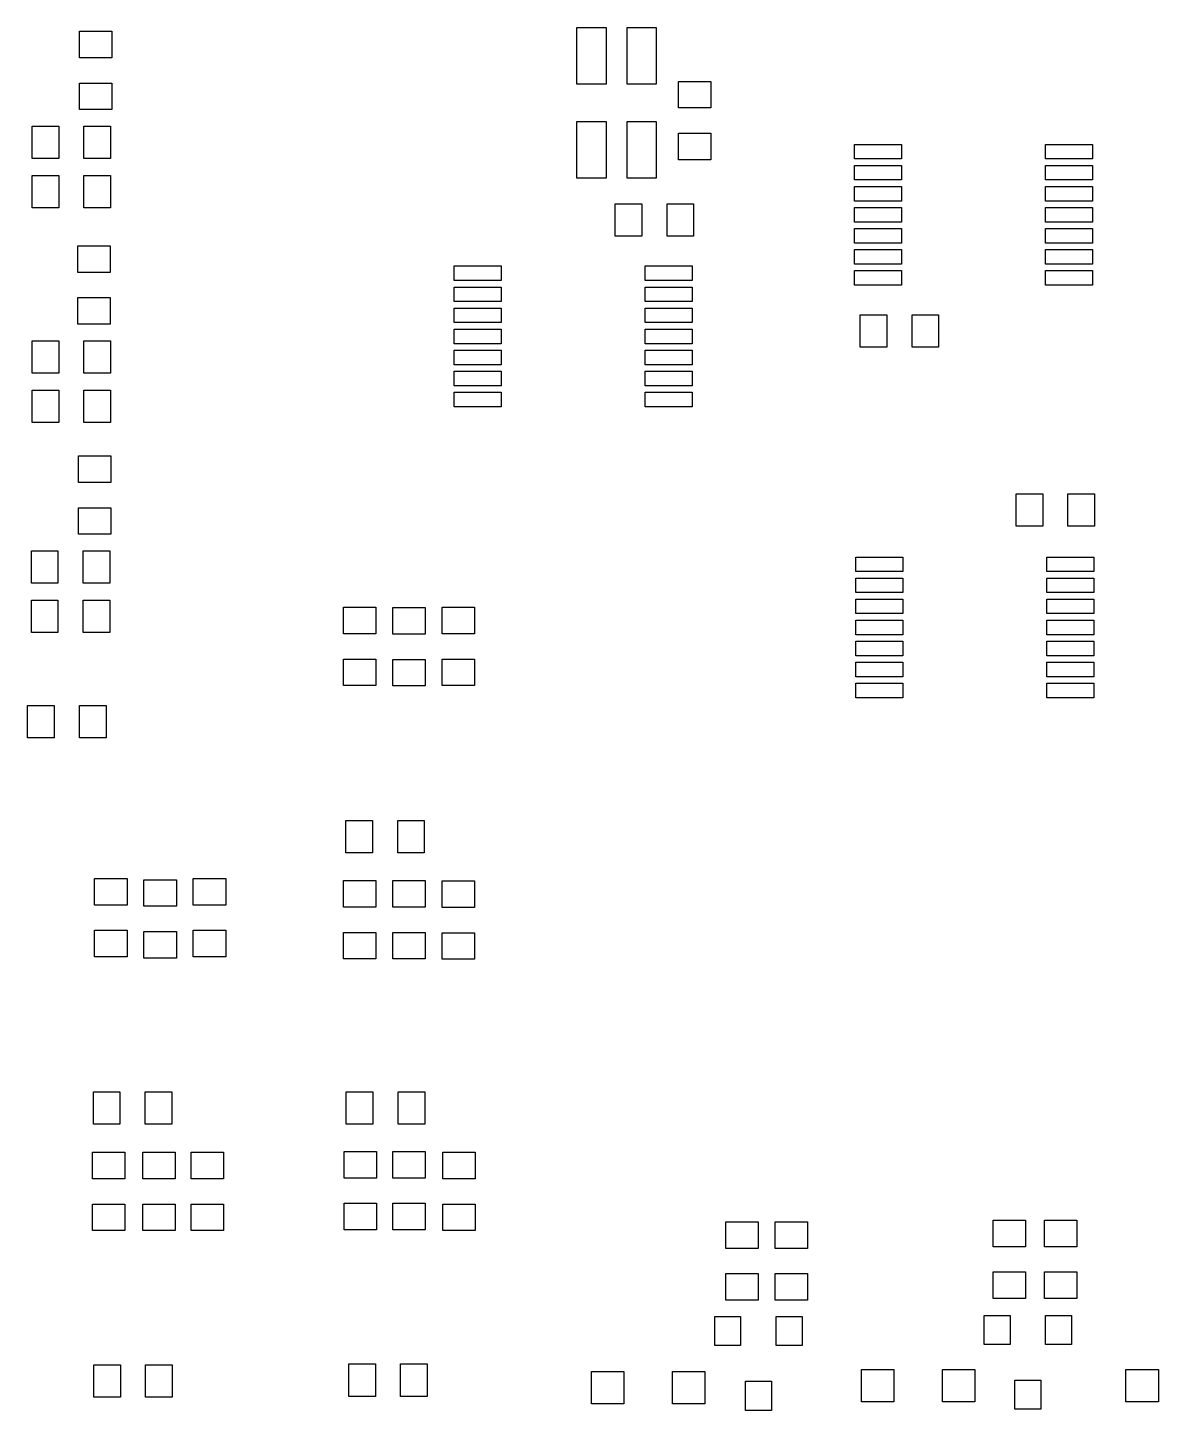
# Model space of a CAD drawing. Extents: x 21.7 to 117.6, y -114.1 to -20.5.
# Drawn here: x 30.51 to 65.44, y -108.97 to -66.25 of the extents above; entities that cross this region are included whole.
import ezdxf

# ---------------------------------------------------------------- set-up
doc = ezdxf.new("R2010")
doc.units = 0
doc.header["$MEASUREMENT"] = 0
doc.layers.add('BLACK', color=7, linetype='CONTINUOUS')

msp = doc.modelspace()

# ---------------------------------------------------------------- linework, layer by layer
at = {"layer": 'BLACK', "linetype": 'CONTINUOUS'}
for p, q in [((32.1136, -67.1868), (32.1136, -66.3668)), ((32.1136, -66.3668), (33.1136, -66.3668)), ((33.1136, -66.3668), (33.1136, -67.1868)), ((47.4795, -68.005), (47.4795, -66.255)), ((47.4795, -66.255), (48.3795, -66.255)), ((48.3795, -66.255), (48.3795, -68.005)), ((49.0295, -68.005), (49.0295, -66.255)), ((49.0295, -66.255), (49.9295, -66.255)), ((49.9295, -66.255), (49.9295, -68.005)), ((33.1136, -67.1868), (32.1136, -67.1868)), ((50.6175, -68.736), (50.6175, -67.916)), ((50.6175, -67.916), (51.6175, -67.916)), ((51.6175, -67.916), (51.6175, -68.736)), ((32.1136, -68.7868), (32.1136, -67.9668)), ((32.1136, -67.9668), (33.1136, -67.9668)), ((33.1136, -67.9668), (33.1136, -68.7868)), ((48.3795, -68.005), (47.4795, -68.005)), ((49.9295, -68.005), (49.0295, -68.005)), ((51.6175, -68.736), (50.6175, -68.736)), ((33.1136, -68.7868), (32.1136, -68.7868)), ((47.4795, -70.905), (47.4795, -69.155)), ((47.4795, -69.155), (48.3795, -69.155)), ((48.3795, -69.155), (48.3795, -70.905)), ((49.0295, -70.905), (49.0295, -69.155)), ((49.0295, -69.155), (49.9295, -69.155)), ((49.9295, -69.155), (49.9295, -70.905)), ((30.6544, -70.2992), (30.6544, -69.2992)), ((30.6544, -69.2992), (31.4744, -69.2992)), ((31.4744, -69.2992), (31.4744, -70.2992)), ((32.2544, -70.2992), (32.2544, -69.2992)), ((32.2544, -69.2992), (33.0744, -69.2992)), ((33.0744, -69.2992), (33.0744, -70.2992)), ((50.6175, -70.336), (50.6175, -69.516)), ((50.6175, -69.516), (51.6175, -69.516)), ((51.6175, -69.516), (51.6175, -70.336)), ((56.0507, -70.3104), (56.0507, -69.8604)), ((56.0507, -69.8604), (57.5007, -69.8604)), ((57.5007, -69.8604), (57.5007, -70.3104)), ((61.9507, -70.3104), (61.9507, -69.8604)), ((61.9507, -69.8604), (63.4007, -69.8604)), ((63.4007, -69.8604), (63.4007, -70.3104)), ((31.4744, -70.2992), (30.6544, -70.2992)), ((33.0744, -70.2992), (32.2544, -70.2992)), ((51.6175, -70.336), (50.6175, -70.336)), ((57.5007, -70.3104), (56.0507, -70.3104)), ((63.4007, -70.3104), (61.9507, -70.3104)), ((30.6544, -71.8232), (30.6544, -70.8232)), ((30.6544, -70.8232), (31.4744, -70.8232)), ((31.4744, -70.8232), (31.4744, -71.8232)), ((32.2544, -71.8232), (32.2544, -70.8232)), ((32.2544, -70.8232), (33.0744, -70.8232)), ((33.0744, -70.8232), (33.0744, -71.8232)), ((48.3795, -70.905), (47.4795, -70.905)), ((49.9295, -70.905), (49.0295, -70.905)), ((56.0507, -70.9604), (56.0507, -70.5104)), ((56.0507, -70.5104), (57.5007, -70.5104)), ((57.5007, -70.5104), (57.5007, -70.9604)), ((61.9507, -70.9604), (61.9507, -70.5104)), ((61.9507, -70.5104), (63.4007, -70.5104)), ((63.4007, -70.5104), (63.4007, -70.9604)), ((57.5007, -70.9604), (56.0507, -70.9604)), ((56.0507, -71.6104), (56.0507, -71.1604)), ((56.0507, -71.1604), (57.5007, -71.1604)), ((57.5007, -71.1604), (57.5007, -71.6104)), ((63.4007, -70.9604), (61.9507, -70.9604)), ((61.9507, -71.6104), (61.9507, -71.1604)), ((61.9507, -71.1604), (63.4007, -71.1604)), ((63.4007, -71.1604), (63.4007, -71.6104)), ((48.663, -72.6995), (48.663, -71.6995)), ((48.663, -71.6995), (49.483, -71.6995)), ((49.483, -71.6995), (49.483, -72.6995)), ((50.263, -72.6995), (50.263, -71.6995)), ((50.263, -71.6995), (51.083, -71.6995)), ((51.083, -71.6995), (51.083, -72.6995)), ((57.5007, -71.6104), (56.0507, -71.6104)), ((63.4007, -71.6104), (61.9507, -71.6104)), ((31.4744, -71.8232), (30.6544, -71.8232)), ((33.0744, -71.8232), (32.2544, -71.8232)), ((56.0507, -72.2604), (56.0507, -71.8104)), ((56.0507, -71.8104), (57.5007, -71.8104)), ((57.5007, -71.8104), (57.5007, -72.2604)), ((61.9507, -72.2604), (61.9507, -71.8104)), ((61.9507, -71.8104), (63.4007, -71.8104)), ((63.4007, -71.8104), (63.4007, -72.2604)), ((57.5007, -72.2604), (56.0507, -72.2604)), ((56.0507, -72.9104), (56.0507, -72.4604)), ((56.0507, -72.4604), (57.5007, -72.4604)), ((57.5007, -72.4604), (57.5007, -72.9104)), ((63.4007, -72.2604), (61.9507, -72.2604)), ((61.9507, -72.9104), (61.9507, -72.4604)), ((61.9507, -72.4604), (63.4007, -72.4604)), ((63.4007, -72.4604), (63.4007, -72.9104)), ((32.0628, -73.8162), (32.0628, -72.9962)), ((32.0628, -72.9962), (33.0628, -72.9962)), ((33.0628, -72.9962), (33.0628, -73.8162)), ((49.483, -72.6995), (48.663, -72.6995)), ((51.083, -72.6995), (50.263, -72.6995)), ((57.5007, -72.9104), (56.0507, -72.9104)), ((63.4007, -72.9104), (61.9507, -72.9104)), ((56.0507, -73.5604), (56.0507, -73.1104)), ((56.0507, -73.1104), (57.5007, -73.1104)), ((57.5007, -73.1104), (57.5007, -73.5604)), ((61.9507, -73.5604), (61.9507, -73.1104)), ((61.9507, -73.1104), (63.4007, -73.1104)), ((63.4007, -73.1104), (63.4007, -73.5604)), ((33.0628, -73.8162), (32.0628, -73.8162)), ((43.6879, -74.0679), (43.6879, -73.6179)), ((43.6879, -73.6179), (45.1379, -73.6179)), ((45.1379, -73.6179), (45.1379, -74.0679)), ((49.5879, -74.0679), (49.5879, -73.6179)), ((49.5879, -73.6179), (51.0379, -73.6179)), ((51.0379, -73.6179), (51.0379, -74.0679)), ((57.5007, -73.5604), (56.0507, -73.5604)), ((56.0507, -74.2104), (56.0507, -73.7604)), ((56.0507, -73.7604), (57.5007, -73.7604)), ((57.5007, -73.7604), (57.5007, -74.2104)), ((63.4007, -73.5604), (61.9507, -73.5604)), ((61.9507, -74.2104), (61.9507, -73.7604)), ((61.9507, -73.7604), (63.4007, -73.7604)), ((63.4007, -73.7604), (63.4007, -74.2104)), ((45.1379, -74.0679), (43.6879, -74.0679)), ((43.6879, -74.7179), (43.6879, -74.2679)), ((43.6879, -74.2679), (45.1379, -74.2679)), ((45.1379, -74.2679), (45.1379, -74.7179)), ((51.0379, -74.0679), (49.5879, -74.0679)), ((49.5879, -74.7179), (49.5879, -74.2679)), ((49.5879, -74.2679), (51.0379, -74.2679)), ((51.0379, -74.2679), (51.0379, -74.7179)), ((57.5007, -74.2104), (56.0507, -74.2104)), ((63.4007, -74.2104), (61.9507, -74.2104)), ((32.0628, -75.4162), (32.0628, -74.5962)), ((32.0628, -74.5962), (33.0628, -74.5962)), ((33.0628, -74.5962), (33.0628, -75.4162)), ((45.1379, -74.7179), (43.6879, -74.7179)), ((51.0379, -74.7179), (49.5879, -74.7179)), ((43.6879, -75.3679), (43.6879, -74.9179)), ((43.6879, -74.9179), (45.1379, -74.9179)), ((45.1379, -74.9179), (45.1379, -75.3679)), ((49.5879, -75.3679), (49.5879, -74.9179)), ((49.5879, -74.9179), (51.0379, -74.9179)), ((51.0379, -74.9179), (51.0379, -75.3679)), ((56.232, -76.1285), (56.232, -75.1285)), ((56.232, -75.1285), (57.052, -75.1285)), ((57.052, -75.1285), (57.052, -76.1285)), ((57.832, -76.1285), (57.832, -75.1285)), ((57.832, -75.1285), (58.652, -75.1285)), ((58.652, -75.1285), (58.652, -76.1285)), ((33.0628, -75.4162), (32.0628, -75.4162)), ((45.1379, -75.3679), (43.6879, -75.3679)), ((43.6879, -76.0179), (43.6879, -75.5679)), ((43.6879, -75.5679), (45.1379, -75.5679)), ((45.1379, -75.5679), (45.1379, -76.0179)), ((51.0379, -75.3679), (49.5879, -75.3679)), ((49.5879, -76.0179), (49.5879, -75.5679)), ((49.5879, -75.5679), (51.0379, -75.5679)), ((51.0379, -75.5679), (51.0379, -76.0179)), ((30.6544, -76.9286), (30.6544, -75.9286)), ((30.6544, -75.9286), (31.4744, -75.9286)), ((31.4744, -75.9286), (31.4744, -76.9286)), ((32.2544, -76.9286), (32.2544, -75.9286)), ((32.2544, -75.9286), (33.0744, -75.9286)), ((33.0744, -75.9286), (33.0744, -76.9286)), ((45.1379, -76.0179), (43.6879, -76.0179)), ((51.0379, -76.0179), (49.5879, -76.0179)), ((43.6879, -76.6679), (43.6879, -76.2179)), ((43.6879, -76.2179), (45.1379, -76.2179)), ((45.1379, -76.2179), (45.1379, -76.6679)), ((49.5879, -76.6679), (49.5879, -76.2179)), ((49.5879, -76.2179), (51.0379, -76.2179)), ((51.0379, -76.2179), (51.0379, -76.6679)), ((57.052, -76.1285), (56.232, -76.1285)), ((58.652, -76.1285), (57.832, -76.1285)), ((45.1379, -76.6679), (43.6879, -76.6679)), ((43.6879, -77.3179), (43.6879, -76.8679)), ((43.6879, -76.8679), (45.1379, -76.8679)), ((45.1379, -76.8679), (45.1379, -77.3179)), ((51.0379, -76.6679), (49.5879, -76.6679)), ((49.5879, -77.3179), (49.5879, -76.8679)), ((49.5879, -76.8679), (51.0379, -76.8679)), ((51.0379, -76.8679), (51.0379, -77.3179)), ((31.4744, -76.9286), (30.6544, -76.9286)), ((33.0744, -76.9286), (32.2544, -76.9286)), ((30.6544, -78.4526), (30.6544, -77.4526)), ((30.6544, -77.4526), (31.4744, -77.4526)), ((31.4744, -77.4526), (31.4744, -78.4526)), ((32.2544, -78.4526), (32.2544, -77.4526)), ((32.2544, -77.4526), (33.0744, -77.4526)), ((33.0744, -77.4526), (33.0744, -78.4526)), ((45.1379, -77.3179), (43.6879, -77.3179)), ((43.6879, -77.9679), (43.6879, -77.5179)), ((43.6879, -77.5179), (45.1379, -77.5179)), ((45.1379, -77.5179), (45.1379, -77.9679)), ((51.0379, -77.3179), (49.5879, -77.3179)), ((49.5879, -77.9679), (49.5879, -77.5179)), ((49.5879, -77.5179), (51.0379, -77.5179)), ((51.0379, -77.5179), (51.0379, -77.9679)), ((45.1379, -77.9679), (43.6879, -77.9679)), ((51.0379, -77.9679), (49.5879, -77.9679)), ((31.4744, -78.4526), (30.6544, -78.4526)), ((33.0744, -78.4526), (32.2544, -78.4526)), ((32.0882, -80.3059), (32.0882, -79.4859)), ((32.0882, -79.4859), (33.0882, -79.4859)), ((33.0882, -79.4859), (33.0882, -80.3059)), ((33.0882, -80.3059), (32.0882, -80.3059)), ((61.0455, -81.653), (61.0455, -80.653)), ((61.0455, -80.653), (61.8655, -80.653)), ((61.8655, -80.653), (61.8655, -81.653)), ((62.6455, -81.653), (62.6455, -80.653)), ((62.6455, -80.653), (63.4655, -80.653)), ((63.4655, -80.653), (63.4655, -81.653)), ((32.0882, -81.9059), (32.0882, -81.0859)), ((32.0882, -81.0859), (33.0882, -81.0859)), ((33.0882, -81.0859), (33.0882, -81.9059)), ((33.0882, -81.9059), (32.0882, -81.9059)), ((61.8655, -81.653), (61.0455, -81.653)), ((63.4655, -81.653), (62.6455, -81.653)), ((30.629, -83.4183), (30.629, -82.4183)), ((30.629, -82.4183), (31.449, -82.4183)), ((31.449, -82.4183), (31.449, -83.4183)), ((32.229, -83.4183), (32.229, -82.4183)), ((32.229, -82.4183), (33.049, -82.4183)), ((33.049, -82.4183), (33.049, -83.4183)), ((56.0983, -83.0586), (56.0983, -82.6086)), ((56.0983, -82.6086), (57.5483, -82.6086)), ((57.5483, -82.6086), (57.5483, -83.0586)), ((61.9983, -83.0586), (61.9983, -82.6086)), ((61.9983, -82.6086), (63.4483, -82.6086)), ((63.4483, -82.6086), (63.4483, -83.0586)), ((57.5483, -83.0586), (56.0983, -83.0586)), ((56.0983, -83.7086), (56.0983, -83.2586)), ((56.0983, -83.2586), (57.5483, -83.2586)), ((57.5483, -83.2586), (57.5483, -83.7086)), ((63.4483, -83.0586), (61.9983, -83.0586)), ((61.9983, -83.7086), (61.9983, -83.2586)), ((61.9983, -83.2586), (63.4483, -83.2586)), ((63.4483, -83.2586), (63.4483, -83.7086)), ((31.449, -83.4183), (30.629, -83.4183)), ((33.049, -83.4183), (32.229, -83.4183)), ((57.5483, -83.7086), (56.0983, -83.7086)), ((63.4483, -83.7086), (61.9983, -83.7086)), ((30.629, -84.9423), (30.629, -83.9423)), ((30.629, -83.9423), (31.449, -83.9423)), ((31.449, -83.9423), (31.449, -84.9423)), ((32.229, -84.9423), (32.229, -83.9423)), ((32.229, -83.9423), (33.049, -83.9423)), ((33.049, -83.9423), (33.049, -84.9423)), ((56.0983, -84.3586), (56.0983, -83.9086)), ((56.0983, -83.9086), (57.5483, -83.9086)), ((57.5483, -83.9086), (57.5483, -84.3586)), ((61.9983, -84.3586), (61.9983, -83.9086)), ((61.9983, -83.9086), (63.4483, -83.9086)), ((63.4483, -83.9086), (63.4483, -84.3586)), ((40.267, -84.9795), (40.267, -84.1595)), ((40.267, -84.1595), (41.267, -84.1595)), ((41.267, -84.1595), (41.267, -84.9795)), ((41.791, -84.992), (41.791, -84.172)), ((41.791, -84.172), (42.791, -84.172)), ((42.791, -84.172), (42.791, -84.992)), ((43.315, -84.9795), (43.315, -84.1595)), ((43.315, -84.1595), (44.315, -84.1595)), ((44.315, -84.1595), (44.315, -84.9795)), ((57.5483, -84.3586), (56.0983, -84.3586)), ((56.0983, -85.0086), (56.0983, -84.5586)), ((56.0983, -84.5586), (57.5483, -84.5586)), ((57.5483, -84.5586), (57.5483, -85.0086)), ((63.4483, -84.3586), (61.9983, -84.3586)), ((61.9983, -85.0086), (61.9983, -84.5586)), ((61.9983, -84.5586), (63.4483, -84.5586)), ((63.4483, -84.5586), (63.4483, -85.0086)), ((31.449, -84.9423), (30.629, -84.9423)), ((33.049, -84.9423), (32.229, -84.9423)), ((41.267, -84.9795), (40.267, -84.9795)), ((42.791, -84.992), (41.791, -84.992)), ((44.315, -84.9795), (43.315, -84.9795)), ((57.5483, -85.0086), (56.0983, -85.0086)), ((56.0983, -85.6586), (56.0983, -85.2086)), ((56.0983, -85.2086), (57.5483, -85.2086)), ((57.5483, -85.2086), (57.5483, -85.6586)), ((63.4483, -85.0086), (61.9983, -85.0086)), ((61.9983, -85.6586), (61.9983, -85.2086)), ((61.9983, -85.2086), (63.4483, -85.2086)), ((63.4483, -85.2086), (63.4483, -85.6586)), ((40.267, -86.5795), (40.267, -85.7595)), ((40.267, -85.7595), (41.267, -85.7595)), ((41.267, -85.7595), (41.267, -86.5795)), ((41.791, -86.592), (41.791, -85.772)), ((41.791, -85.772), (42.791, -85.772)), ((42.791, -85.772), (42.791, -86.592)), ((43.315, -86.5795), (43.315, -85.7595)), ((43.315, -85.7595), (44.315, -85.7595)), ((44.315, -85.7595), (44.315, -86.5795)), ((57.5483, -85.6586), (56.0983, -85.6586)), ((56.0983, -86.3086), (56.0983, -85.8586)), ((56.0983, -85.8586), (57.5483, -85.8586)), ((57.5483, -85.8586), (57.5483, -86.3086)), ((63.4483, -85.6586), (61.9983, -85.6586)), ((61.9983, -86.3086), (61.9983, -85.8586)), ((61.9983, -85.8586), (63.4483, -85.8586)), ((63.4483, -85.8586), (63.4483, -86.3086)), ((41.267, -86.5795), (40.267, -86.5795)), ((42.791, -86.592), (41.791, -86.592)), ((44.315, -86.5795), (43.315, -86.5795)), ((57.5483, -86.3086), (56.0983, -86.3086)), ((56.0983, -86.9586), (56.0983, -86.5086)), ((56.0983, -86.5086), (57.5483, -86.5086)), ((57.5483, -86.5086), (57.5483, -86.9586)), ((63.4483, -86.3086), (61.9983, -86.3086)), ((61.9983, -86.9586), (61.9983, -86.5086)), ((61.9983, -86.5086), (63.4483, -86.5086)), ((63.4483, -86.5086), (63.4483, -86.9586)), ((57.5483, -86.9586), (56.0983, -86.9586)), ((63.4483, -86.9586), (61.9983, -86.9586)), ((30.5145, -88.1935), (30.5145, -87.1935)), ((30.5145, -87.1935), (31.3345, -87.1935)), ((31.3345, -87.1935), (31.3345, -88.1935)), ((32.1145, -88.1935), (32.1145, -87.1935)), ((32.1145, -87.1935), (32.9345, -87.1935)), ((32.9345, -87.1935), (32.9345, -88.1935)), ((31.3345, -88.1935), (30.5145, -88.1935)), ((32.9345, -88.1935), (32.1145, -88.1935)), ((40.3445, -91.7495), (40.3445, -90.7495)), ((40.3445, -90.7495), (41.1645, -90.7495)), ((41.1645, -90.7495), (41.1645, -91.7495)), ((41.9445, -91.7495), (41.9445, -90.7495)), ((41.9445, -90.7495), (42.7645, -90.7495)), ((42.7645, -90.7495), (42.7645, -91.7495)), ((41.1645, -91.7495), (40.3445, -91.7495)), ((42.7645, -91.7495), (41.9445, -91.7495)), ((32.5835, -93.3615), (32.5835, -92.5415)), ((32.5835, -92.5415), (33.5835, -92.5415)), ((33.5835, -92.5415), (33.5835, -93.3615)), ((34.1075, -93.3995), (34.1075, -92.5795)), ((34.1075, -92.5795), (35.1075, -92.5795)), ((35.1075, -92.5795), (35.1075, -93.3995)), ((35.6315, -93.3615), (35.6315, -92.5415)), ((35.6315, -92.5415), (36.6315, -92.5415)), ((36.6315, -92.5415), (36.6315, -93.3615)), ((40.267, -93.425), (40.267, -92.605)), ((40.267, -92.605), (41.267, -92.605)), ((41.267, -92.605), (41.267, -93.425)), ((41.791, -93.425), (41.791, -92.605)), ((41.791, -92.605), (42.791, -92.605)), ((42.791, -92.605), (42.791, -93.425)), ((43.315, -93.4375), (43.315, -92.6175)), ((43.315, -92.6175), (44.315, -92.6175)), ((44.315, -92.6175), (44.315, -93.4375)), ((33.5835, -93.3615), (32.5835, -93.3615)), ((35.1075, -93.3995), (34.1075, -93.3995)), ((36.6315, -93.3615), (35.6315, -93.3615)), ((41.267, -93.425), (40.267, -93.425)), ((42.791, -93.425), (41.791, -93.425)), ((44.315, -93.4375), (43.315, -93.4375)), ((32.5835, -94.9615), (32.5835, -94.1415)), ((32.5835, -94.1415), (33.5835, -94.1415)), ((33.5835, -94.1415), (33.5835, -94.9615)), ((34.1075, -94.9995), (34.1075, -94.1795)), ((34.1075, -94.1795), (35.1075, -94.1795)), ((35.1075, -94.1795), (35.1075, -94.9995)), ((35.6315, -94.9615), (35.6315, -94.1415)), ((35.6315, -94.1415), (36.6315, -94.1415)), ((36.6315, -94.1415), (36.6315, -94.9615)), ((40.267, -95.025), (40.267, -94.205)), ((40.267, -94.205), (41.267, -94.205)), ((41.267, -94.205), (41.267, -95.025)), ((41.791, -95.025), (41.791, -94.205)), ((41.791, -94.205), (42.791, -94.205)), ((42.791, -94.205), (42.791, -95.025)), ((43.315, -95.0375), (43.315, -94.2175)), ((43.315, -94.2175), (44.315, -94.2175)), ((44.315, -94.2175), (44.315, -95.0375)), ((33.5835, -94.9615), (32.5835, -94.9615)), ((35.1075, -94.9995), (34.1075, -94.9995)), ((36.6315, -94.9615), (35.6315, -94.9615)), ((41.267, -95.025), (40.267, -95.025)), ((42.791, -95.025), (41.791, -95.025)), ((44.315, -95.0375), (43.315, -95.0375)), ((32.5465, -100.131), (32.5465, -99.1315)), ((32.5465, -99.1315), (33.3665, -99.1315)), ((33.3665, -99.1315), (33.3665, -100.131)), ((34.1465, -100.131), (34.1465, -99.1315)), ((34.1465, -99.1315), (34.9665, -99.1315)), ((34.9665, -99.1315), (34.9665, -100.131)), ((40.357, -100.131), (40.357, -99.1315)), ((40.357, -99.1315), (41.177, -99.1315)), ((41.177, -99.1315), (41.177, -100.131)), ((41.957, -100.131), (41.957, -99.1315)), ((41.957, -99.1315), (42.777, -99.1315)), ((42.777, -99.1315), (42.777, -100.131)), ((33.3665, -100.131), (32.5465, -100.131)), ((34.9665, -100.131), (34.1465, -100.131)), ((41.177, -100.131), (40.357, -100.131)), ((42.777, -100.131), (41.957, -100.131)), ((32.52, -101.819), (32.52, -100.999)), ((32.52, -100.999), (33.52, -100.999)), ((33.52, -100.999), (33.52, -101.819)), ((34.0694, -101.82), (34.0694, -101)), ((34.0694, -101), (35.0694, -101)), ((35.0694, -101), (35.0694, -101.82)), ((35.568, -101.82), (35.568, -101)), ((35.568, -101), (36.568, -101)), ((36.568, -101), (36.568, -101.82)), ((40.2924, -101.794), (40.2924, -100.974)), ((40.2924, -100.974), (41.2924, -100.974)), ((41.2924, -100.974), (41.2924, -101.794)), ((41.791, -101.794), (41.791, -100.974)), ((41.791, -100.974), (42.791, -100.974)), ((42.791, -100.974), (42.791, -101.794)), ((43.3404, -101.82), (43.3404, -101)), ((43.3404, -101), (44.3404, -101)), ((44.3404, -101), (44.3404, -101.82)), ((33.52, -101.819), (32.52, -101.819)), ((35.0694, -101.82), (34.0694, -101.82)), ((36.568, -101.82), (35.568, -101.82)), ((41.2924, -101.794), (40.2924, -101.794)), ((42.791, -101.794), (41.791, -101.794)), ((44.3404, -101.82), (43.3404, -101.82)), ((32.52, -103.419), (32.52, -102.599)), ((32.52, -102.599), (33.52, -102.599)), ((33.52, -102.599), (33.52, -103.419)), ((34.0694, -103.42), (34.0694, -102.6)), ((34.0694, -102.6), (35.0694, -102.6)), ((35.0694, -102.6), (35.0694, -103.42)), ((35.568, -103.42), (35.568, -102.6)), ((35.568, -102.6), (36.568, -102.6)), ((36.568, -102.6), (36.568, -103.42)), ((40.2924, -103.394), (40.2924, -102.574)), ((40.2924, -102.574), (41.2924, -102.574)), ((41.2924, -102.574), (41.2924, -103.394)), ((41.791, -103.394), (41.791, -102.574)), ((41.791, -102.574), (42.791, -102.574)), ((42.791, -102.574), (42.791, -103.394)), ((43.3404, -103.42), (43.3404, -102.6)), ((43.3404, -102.6), (44.3404, -102.6)), ((44.3404, -102.6), (44.3404, -103.42)), ((52.078, -103.966), (52.078, -103.146)), ((52.078, -103.146), (53.078, -103.146)), ((53.078, -103.146), (53.078, -103.966)), ((53.602, -103.966), (53.602, -103.146)), ((53.602, -103.146), (54.602, -103.146)), ((54.602, -103.146), (54.602, -103.966)), ((60.333, -103.915), (60.333, -103.095)), ((60.333, -103.095), (61.333, -103.095)), ((61.333, -103.095), (61.333, -103.915)), ((61.9205, -103.915), (61.9205, -103.095)), ((61.9205, -103.095), (62.9205, -103.095)), ((62.9205, -103.095), (62.9205, -103.915)), ((33.52, -103.419), (32.52, -103.419)), ((35.0694, -103.42), (34.0694, -103.42)), ((36.568, -103.42), (35.568, -103.42)), ((41.2924, -103.394), (40.2924, -103.394)), ((42.791, -103.394), (41.791, -103.394)), ((44.3404, -103.42), (43.3404, -103.42)), ((53.078, -103.966), (52.078, -103.966)), ((54.602, -103.966), (53.602, -103.966)), ((61.333, -103.915), (60.333, -103.915)), ((62.9205, -103.915), (61.9205, -103.915)), ((52.078, -105.566), (52.078, -104.746)), ((52.078, -104.746), (53.078, -104.746)), ((53.078, -104.746), (53.078, -105.566)), ((53.602, -105.566), (53.602, -104.746)), ((53.602, -104.746), (54.602, -104.746)), ((54.602, -104.746), (54.602, -105.566)), ((60.333, -105.515), (60.333, -104.695)), ((60.333, -104.695), (61.333, -104.695)), ((61.333, -104.695), (61.333, -105.515)), ((61.9205, -105.515), (61.9205, -104.695)), ((61.9205, -104.695), (62.9205, -104.695)), ((62.9205, -104.695), (62.9205, -105.515)), ((53.078, -105.566), (52.078, -105.566)), ((54.602, -105.566), (53.602, -105.566)), ((61.333, -105.515), (60.333, -105.515)), ((62.9205, -105.515), (61.9205, -105.515)), ((51.736, -106.971), (51.736, -106.072)), ((51.736, -106.072), (52.536, -106.072)), ((52.536, -106.072), (52.536, -106.971)), ((53.636, -106.971), (53.636, -106.072)), ((53.636, -106.072), (54.436, -106.072)), ((54.436, -106.072), (54.436, -106.971)), ((60.057, -106.939), (60.057, -106.039)), ((60.057, -106.039), (60.857, -106.039)), ((60.857, -106.039), (60.857, -106.939)), ((61.957, -106.939), (61.957, -106.039)), ((61.957, -106.039), (62.757, -106.039)), ((62.757, -106.039), (62.757, -106.939)), ((52.536, -106.971), (51.736, -106.971)), ((54.436, -106.971), (53.636, -106.971)), ((60.857, -106.939), (60.057, -106.939)), ((62.757, -106.939), (61.957, -106.939)), ((32.5592, -108.564), (32.5592, -107.564)), ((32.5592, -107.564), (33.3792, -107.564)), ((33.3792, -107.564), (33.3792, -108.564)), ((34.1592, -108.564), (34.1592, -107.564)), ((34.1592, -107.564), (34.9792, -107.564)), ((34.9792, -107.564), (34.9792, -108.564)), ((40.4334, -108.539), (40.4334, -107.539)), ((40.4334, -107.539), (41.2534, -107.539)), ((41.2534, -107.539), (41.2534, -108.539)), ((42.0334, -108.539), (42.0334, -107.539)), ((42.0334, -107.539), (42.8534, -107.539)), ((42.8534, -107.539), (42.8534, -108.539)), ((47.9275, -108.767), (47.9275, -107.767)), ((47.9275, -107.767), (48.9275, -107.767)), ((48.9275, -107.767), (48.9275, -108.767)), ((50.4275, -108.767), (50.4275, -107.767)), ((50.4275, -107.767), (51.4275, -107.767)), ((51.4275, -107.767), (51.4275, -108.767)), ((56.2685, -108.704), (56.2685, -107.704)), ((56.2685, -107.704), (57.2685, -107.704)), ((57.2685, -107.704), (57.2685, -108.704)), ((58.7685, -108.704), (58.7685, -107.704)), ((58.7685, -107.704), (59.7685, -107.704)), ((59.7685, -107.704), (59.7685, -108.704)), ((61.007, -108.939), (61.007, -108.039)), ((61.007, -108.039), (61.807, -108.039)), ((61.807, -108.039), (61.807, -108.939)), ((64.4375, -108.704), (64.4375, -107.704)), ((64.4375, -107.704), (65.4375, -107.704)), ((65.4375, -107.704), (65.4375, -108.704)), ((52.686, -108.971), (52.686, -108.072)), ((52.686, -108.072), (53.486, -108.072)), ((53.486, -108.072), (53.486, -108.971)), ((33.3792, -108.564), (32.5592, -108.564)), ((34.9792, -108.564), (34.1592, -108.564)), ((41.2534, -108.539), (40.4334, -108.539)), ((42.8534, -108.539), (42.0334, -108.539)), ((48.9275, -108.767), (47.9275, -108.767)), ((51.4275, -108.767), (50.4275, -108.767)), ((57.2685, -108.704), (56.2685, -108.704)), ((59.7685, -108.704), (58.7685, -108.704)), ((65.4375, -108.704), (64.4375, -108.704)), ((53.486, -108.971), (52.686, -108.971)), ((61.807, -108.939), (61.007, -108.939))]:
    msp.add_line(p, q, dxfattribs=at)

doc.saveas('drawing.dxf')
